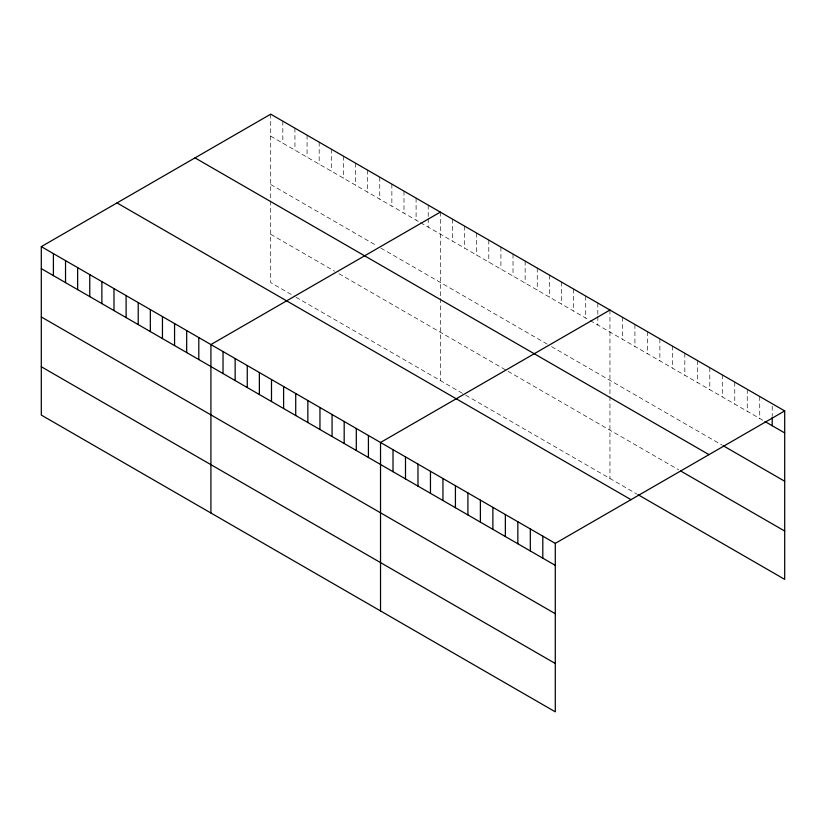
<?xml version="1.0" encoding="UTF-8"?>
<svg xmlns="http://www.w3.org/2000/svg" width="826" height="826" viewBox="0 0 826 826"><rect width="100%" height="100%" fill="white"/><g stroke="black" fill="none" stroke-linecap="round" stroke-linejoin="round"><path stroke-width="0.62" stroke-dasharray="4.13 3.1" d="M270.711 114.174L270.711 282.626L294.944 296.617M270.711 136.176L419.401 222.018M420.506 222.659L589.021 319.951M590.125 320.581L763.895 420.909M270.711 184.508L376.45 245.549M380.858 248.089L547.163 344.112M551.572 346.652L722.285 445.214M270.711 234.295L334.592 271.176M339.001 273.726L678.6 469.787M296.049 297.246L464.563 394.539M465.668 395.179L636.991 494.093M772.217 406.165L772.217 415.943M759.734 396.511L759.734 418.514M747.251 389.304L747.251 411.307M734.768 382.097L734.768 404.1M722.285 374.89L722.285 396.893M709.802 367.684L709.802 389.686M697.32 360.477L697.32 382.479M684.837 353.27L684.837 375.272M672.354 346.063L672.354 368.066M659.871 338.856L659.871 360.859M647.388 331.649L647.388 353.652M634.915 324.442L634.915 346.445M622.432 317.236L622.432 339.238M609.949 310.029L609.949 395.293M609.949 396.542L609.949 478.471M597.828 303.039L597.828 315.253M597.828 316.482L597.828 325.031M585.717 296.038L585.717 318.041M573.595 289.048L573.595 311.041M561.484 282.048L561.484 304.051M549.373 275.058L549.373 297.061M537.251 268.058L537.251 290.06M525.14 261.068L525.14 283.07M513.018 254.078L513.018 276.07M500.907 247.077L500.907 269.08M488.796 240.087L488.796 262.079M476.674 233.087L476.674 255.089M464.563 226.097L464.563 248.089M452.441 219.096L452.441 241.099M440.33 212.106L440.33 297.37M440.33 298.609L440.33 380.549M428.219 205.106L428.219 217.331M428.219 218.549L428.219 227.109M416.097 198.116L416.097 220.119M403.986 191.116L403.986 213.118M391.865 184.126L391.865 206.128M379.753 177.136L379.753 199.128M367.642 170.135L367.642 192.138M355.521 163.145L355.521 185.138M343.41 156.145L343.41 178.148M331.288 149.155L331.288 171.147M319.177 142.155L319.177 164.157M307.065 135.165L307.065 157.157M294.944 128.164L294.944 150.167M282.833 121.174L282.833 143.177"/><path stroke-width="1.24" d="M41.3 246.633L555.289 543.374L555.289 711.826L41.3 415.075L41.3 246.633L270.711 114.174L784.7 410.925L784.7 579.367L638.033 494.691M440.33 212.106L210.919 344.556L210.919 512.998M609.949 310.029L380.528 442.478L380.528 610.93M555.289 543.374L784.7 410.925M764.938 421.518L784.7 432.927M723.328 445.813L784.7 481.248M195.008 157.89L708.997 454.63M680.676 470.985L784.7 531.046M117.003 202.917L630.992 499.668M41.3 268.626L555.289 565.376M41.3 316.957L555.289 613.708M41.3 366.744L555.289 663.495M772.217 417.161L772.217 425.72M542.806 536.167L542.806 558.169M530.323 528.96L530.323 550.963M517.84 521.753L517.84 543.756M505.357 514.546L505.357 536.549M492.874 507.34L492.874 529.342M480.391 500.133L480.391 522.135M467.908 492.926L467.908 514.928M455.425 485.719L455.425 507.722M442.942 478.512L442.942 500.515M430.46 471.305L430.46 493.308M417.977 464.098L417.977 486.101M405.494 456.892L405.494 478.894M393.011 449.685L393.011 471.687M368.417 435.488L368.417 457.49M356.295 428.498L356.295 450.49M344.184 421.497L344.184 443.5M332.073 414.507L332.073 436.5M319.951 407.507L319.951 429.51M307.84 400.517L307.84 422.509M295.718 393.517L295.718 415.519M283.607 386.527L283.607 408.529M271.496 379.526L271.496 401.529M259.374 372.536L259.374 394.539M247.263 365.536L247.263 387.539M235.142 358.546L235.142 380.549M223.03 351.556L223.03 373.548M198.798 337.566L198.798 359.558M186.686 330.565L186.686 352.568M174.565 323.575L174.565 345.567M162.454 316.575L162.454 338.577M150.342 309.585L150.342 331.577M138.221 302.584L138.221 324.587M126.11 295.594L126.11 317.597M113.988 288.594L113.988 310.597M101.877 281.604L101.877 303.607M89.766 274.614L89.766 296.606M77.644 267.614L77.644 289.616M65.533 260.624L65.533 282.616M53.411 253.623L53.411 275.626"/></g></svg>
